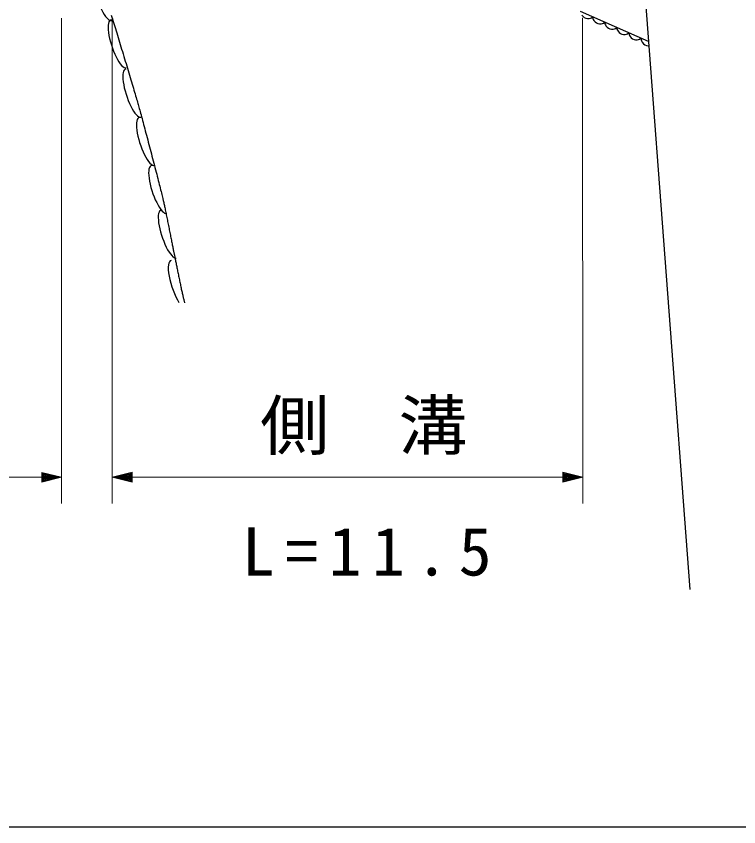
# Model space of a CAD drawing. Units: millimetres, scale not verified. Extents: x 40000 to 680000, y 20000 to 380000.
# Drawn here: x 470976 to 498399, y 205000 to 235758 of the extents above; entities that cross this region are included whole.
import ezdxf
from ezdxf.enums import TextEntityAlignment as Align

# ---------------------------------------------------------------- set-up
doc = ezdxf.new("R2010")
doc.units = ezdxf.units.MM
doc.header["$LTSCALE"] = 1000
for name, color, linetype, lineweight in [('M-BGD', 7, 'Continuous', 25), ('M-BMK-OTRS', 5, 'Continuous', 25), ('M-STR-HTXT', 7, 'Continuous', 13), ('M-TTL-BAND', 7, 'Continuous', 25)]:
    doc.layers.add(name, color=color, linetype=linetype, lineweight=lineweight)
doc.styles.add('ＭＳ ゴシック', font='')
doc.styles.get('ＭＳ ゴシック').set_extended_font_data('MS Gothic')

msp = doc.modelspace()

# ---------------------------------------------------------------- linework, layer by layer
at = {"layer": 'M-BGD'}
for p, q in [((494978, 234795), (492392, 235936)), ((474586, 235792), (474606, 235727)), ((474606, 235727), (474627, 235660)), ((474627, 235660), (474648, 235590)), ((492444, 235793), (492487, 235742)), ((492487, 235742), (492537, 235708)), ((492537, 235708), (492592, 235684)), ((492592, 235684), (492651, 235669)), ((492651, 235669), (492718, 235672)), ((492718, 235672), (492767, 235683)), ((492767, 235683), (492806, 235699)), ((492806, 235699), (492854, 235732)), ((492854, 235732), (492861, 235674)), ((492861, 235674), (492877, 235635)), ((492877, 235635), (492901, 235591)), ((474648, 235590), (474670, 235518)), ((474670, 235518), (474693, 235443)), ((474693, 235443), (474717, 235366)), ((474717, 235366), (474741, 235287)), ((492901, 235591), (492944, 235540)), ((492944, 235540), (492995, 235506)), ((492995, 235506), (493050, 235482)), ((493050, 235482), (493109, 235467)), ((493109, 235467), (493176, 235470)), ((493176, 235470), (493224, 235482)), ((493224, 235482), (493264, 235497)), ((493264, 235497), (493312, 235530)), ((493312, 235530), (493319, 235473)), ((493319, 235473), (493334, 235433)), ((493334, 235433), (493359, 235389)), ((493359, 235389), (493401, 235338)), ((493401, 235338), (493452, 235304)), ((493452, 235304), (493507, 235280)), ((493682, 235280), (493721, 235295)), ((493721, 235295), (493769, 235329)), ((493769, 235329), (493776, 235271)), ((474741, 235287), (474766, 235206)), ((474766, 235206), (474791, 235124)), ((474791, 235124), (474817, 235039)), ((474817, 235039), (474843, 234954)), ((493507, 235280), (493566, 235265)), ((493566, 235265), (493633, 235268)), ((493633, 235268), (493682, 235280)), ((493776, 235271), (493792, 235231)), ((493792, 235231), (493816, 235188)), ((493816, 235188), (493859, 235136)), ((493859, 235136), (493910, 235102)), ((493910, 235102), (493965, 235078)), ((493965, 235078), (494023, 235063)), ((494023, 235063), (494090, 235066)), ((494090, 235066), (494139, 235078)), ((494139, 235078), (494179, 235093)), ((494179, 235093), (494226, 235127)), ((494226, 235127), (494234, 235069)), ((494234, 235069), (494249, 235029)), ((494249, 235029), (494274, 234986)), ((474843, 234954), (474869, 234867)), ((474869, 234867), (474896, 234778)), ((474896, 234778), (474923, 234689)), ((474923, 234689), (474951, 234600)), ((494274, 234986), (494316, 234934)), ((494316, 234934), (494367, 234901)), ((494367, 234901), (494422, 234876)), ((494422, 234876), (494481, 234861)), ((494481, 234861), (494548, 234864)), ((494548, 234864), (494597, 234876)), ((494597, 234876), (494636, 234891)), ((494636, 234891), (494684, 234925)), ((494684, 234925), (494692, 234861)), ((494692, 234861), (494709, 234818)), ((494709, 234818), (494736, 234770)), ((494736, 234770), (494783, 234713)), ((494783, 234713), (494839, 234676)), ((474951, 234600), (474978, 234509)), ((474978, 234509), (475006, 234418)), ((475006, 234418), (475033, 234327)), ((494839, 234676), (494899, 234649)), ((494899, 234649), (494964, 234633)), ((494964, 234633), (494990, 234634)), ((475033, 234327), (475061, 234235)), ((475061, 234235), (475089, 234144)), ((475089, 234144), (475116, 234052)), ((475116, 234052), (475144, 233961)), ((475144, 233961), (475171, 233871)), ((475171, 233871), (475198, 233781)), ((475198, 233781), (475225, 233692)), ((475225, 233692), (475252, 233603)), ((475252, 233603), (475278, 233516)), ((475278, 233516), (475303, 233430)), ((475303, 233430), (475329, 233346)), ((475329, 233346), (475354, 233263)), ((475354, 233263), (475378, 233182)), ((475378, 233182), (475401, 233103)), ((475401, 233103), (475424, 233026)), ((475424, 233026), (475446, 232951)), ((475446, 232951), (475468, 232878)), ((475468, 232878), (475488, 232808)), ((475488, 232808), (475508, 232741)), ((475508, 232741), (475527, 232676)), ((475527, 232676), (475545, 232615)), ((475545, 232615), (475562, 232556)), ((475562, 232556), (475578, 232501)), ((475578, 232501), (475592, 232450)), ((475592, 232450), (475606, 232402)), ((475606, 232402), (475619, 232356)), ((475619, 232356), (475633, 232306)), ((475633, 232306), (475647, 232253)), ((475647, 232253), (475663, 232197)), ((475663, 232197), (475679, 232137)), ((475679, 232137), (475696, 232075)), ((475696, 232075), (475714, 232010)), ((475714, 232010), (475732, 231942)), ((475732, 231942), (475751, 231872)), ((475751, 231872), (475771, 231800)), ((475771, 231800), (475791, 231725)), ((475791, 231725), (475811, 231648)), ((475811, 231648), (475833, 231569)), ((475833, 231569), (475854, 231489)), ((475854, 231489), (475876, 231407)), ((475876, 231407), (475898, 231324)), ((475898, 231324), (475920, 231240)), ((475920, 231240), (475943, 231154)), ((475943, 231154), (475966, 231068)), ((475966, 231068), (475989, 230980)), ((475989, 230980), (476012, 230892)), ((476012, 230892), (476036, 230804)), ((476036, 230804), (476059, 230715)), ((476059, 230715), (476082, 230626)), ((476082, 230626), (476105, 230537)), ((476105, 230537), (476129, 230449)), ((476129, 230449), (476152, 230360)), ((476152, 230360), (476175, 230272)), ((476175, 230272), (476198, 230185)), ((476198, 230185), (476220, 230098)), ((476220, 230098), (476242, 230013)), ((476242, 230013), (476264, 229928)), ((476264, 229928), (476286, 229844)), ((476286, 229844), (476307, 229762)), ((476307, 229762), (476328, 229682)), ((476328, 229682), (476348, 229603)), ((476348, 229603), (476367, 229526)), ((476367, 229526), (476387, 229451)), ((476387, 229451), (476405, 229378)), ((476405, 229378), (476423, 229308)), ((476423, 229308), (476440, 229240)), ((476440, 229240), (476457, 229174)), ((476457, 229174), (476473, 229112)), ((476473, 229112), (476487, 229052)), ((476487, 229052), (476501, 228995)), ((476501, 228995), (476515, 228942)), ((476515, 228942), (476527, 228892)), ((476527, 228892), (476538, 228845)), ((476538, 228845), (476544, 228818)), ((476544, 228818), (476551, 228790)), ((476551, 228790), (476558, 228759)), ((476558, 228759), (476566, 228726)), ((476566, 228726), (476573, 228691)), ((476573, 228691), (476581, 228655)), ((476581, 228655), (476590, 228617)), ((476590, 228617), (476598, 228578)), ((476598, 228578), (476607, 228537)), ((476607, 228537), (476616, 228495)), ((476616, 228495), (476625, 228451)), ((476625, 228451), (476634, 228406)), ((476634, 228406), (476644, 228360)), ((476644, 228360), (476653, 228313)), ((476653, 228313), (476663, 228266)), ((476663, 228266), (476673, 228217)), ((476673, 228217), (476683, 228168)), ((476683, 228168), (476693, 228118)), ((476693, 228118), (476704, 228067)), ((476704, 228067), (476714, 228017)), ((476714, 228017), (476724, 227965)), ((476724, 227965), (476734, 227914)), ((476734, 227914), (476745, 227862)), ((476745, 227862), (476755, 227810)), ((476755, 227810), (476766, 227758)), ((476766, 227758), (476776, 227706)), ((476776, 227706), (476786, 227655)), ((476786, 227655), (476796, 227603)), ((476796, 227603), (476807, 227553)), ((476807, 227553), (476817, 227502)), ((476817, 227502), (476827, 227452)), ((476827, 227452), (476836, 227403)), ((476836, 227403), (476846, 227354)), ((476846, 227354), (476856, 227306)), ((476856, 227306), (476865, 227259)), ((476865, 227259), (476874, 227213)), ((476874, 227213), (476883, 227168)), ((476883, 227168), (476892, 227125)), ((476892, 227125), (476900, 227082)), ((476900, 227082), (476908, 227041)), ((476908, 227041), (476916, 227002)), ((476916, 227002), (476924, 226964)), ((476924, 226964), (476931, 226927)), ((476931, 226927), (476938, 226893)), ((476938, 226893), (476945, 226860)), ((476945, 226860), (476951, 226829)), ((476951, 226829), (476957, 226800)), ((476957, 226800), (476963, 226773)), ((476963, 226773), (476968, 226749)), ((476968, 226749), (476973, 226723)), ((476973, 226723), (476979, 226695)), ((476979, 226695), (476985, 226666)), ((476985, 226666), (476991, 226635)), ((476991, 226635), (476997, 226603)), ((476997, 226603), (477004, 226569)), ((477004, 226569), (477011, 226534)), ((477011, 226534), (477019, 226497)), ((477019, 226497), (477026, 226460)), ((477026, 226460), (477034, 226421)), ((477034, 226421), (477042, 226381)), ((477042, 226381), (477051, 226340)), ((477051, 226340), (477059, 226299)), ((477059, 226299), (477068, 226256)), ((477068, 226256), (477076, 226213)), ((477076, 226213), (477085, 226169)), ((477085, 226169), (477094, 226125)), ((477094, 226125), (477103, 226080)), ((477103, 226080), (477112, 226035)), ((477112, 226035), (477122, 225990)), ((477122, 225990), (477131, 225944)), ((477131, 225944), (477141, 225898)), ((477141, 225898), (477150, 225852)), ((477150, 225852), (477159, 225806)), ((477159, 225806), (477169, 225760)), ((477169, 225760), (477178, 225714)), ((477178, 225714), (477188, 225669)), ((477188, 225669), (477197, 225623)), ((477197, 225623), (477207, 225579)), ((477207, 225579), (477216, 225534)), ((477216, 225534), (477225, 225491)), ((477225, 225491), (477234, 225448)), ((477234, 225448), (477243, 225405)), ((477243, 225405), (477252, 225364)), ((477252, 225364), (477261, 225323)), ((477261, 225323), (477270, 225284)), ((477270, 225284), (477278, 225245)), ((477278, 225245), (477287, 225207)), ((477287, 225207), (477295, 225171)), ((477295, 225171), (477303, 225136)), ((477303, 225136), (477310, 225103)), ((477310, 225103), (477318, 225070)), ((477318, 225070), (477325, 225040)), ((477325, 225040), (477332, 225011)), ((477332, 225011), (477339, 224983)), ((477339, 224983), (477345, 224958)), ((477345, 224958), (477351, 224934)), ((477351, 224934), (477358, 224909)), ((477358, 224909), (477364, 224885))]:
    msp.add_line(p, q, dxfattribs=at)
for centre, end_param in [((474297, 236505), 6.262767), ((474857, 234707), 6.262767), ((475414, 232837), 6.262767), ((475931, 230998), 6.262767), ((476395, 229180), 6.262767), ((476759, 227489), 6.262767), ((477138, 225576), 5.458759)]:
    msp.add_ellipse(centre, major_axis=(298, -906), ratio=0.281594, start_param=3.058435, end_param=end_param, dxfattribs=at)
at = {"layer": 'M-BMK-OTRS'}
msp.add_line((492584, 266541), (496546, 213998), dxfattribs=at)
at = {"layer": 'M-STR-HTXT'}
for p, q in [((472695, 217262), (472690, 235685)), ((474616, 235685), (474622, 217262)), ((492475, 217267), (492469, 235691)), ((472695, 218262), (471945, 218449)), ((471945, 218449), (471945, 218074)), ((471964, 218102), (471964, 218421)), ((471964, 218421), (472616, 218262)), ((471992, 218130), (471992, 218393)), ((471992, 218393), (472541, 218262)), ((475371, 218450), (474622, 218262)), ((474698, 218262), (475353, 218422)), ((474775, 218262), (475325, 218394)), ((475325, 218394), (475325, 218131)), ((475353, 218422), (475353, 218103)), ((475372, 218075), (475371, 218450)), ((492475, 218267), (491724, 218455)), ((491724, 218455), (491725, 218080)), ((491743, 218108), (491743, 218427)), ((491743, 218427), (492396, 218267)), ((491771, 218136), (491771, 218398)), ((491771, 218398), (492321, 218267)), ((323922, 218219), (472695, 218262)), ((471945, 218074), (472695, 218262)), ((472618, 218262), (471964, 218102)), ((472541, 218262), (471992, 218130)), ((472020, 218158), (472020, 218365)), ((472020, 218365), (472466, 218262)), ((472466, 218262), (472020, 218158)), ((472048, 218186), (472048, 218336)), ((472048, 218336), (472390, 218262)), ((472390, 218262), (472048, 218186)), ((472076, 218215), (472076, 218308)), ((472076, 218308), (472315, 218262)), ((472315, 218262), (472076, 218215)), ((472105, 218243), (472105, 218280)), ((472105, 218280), (472238, 218262)), ((472105, 218262), (472238, 218262)), ((472238, 218262), (472105, 218243)), ((474622, 218262), (492475, 218267)), ((474622, 218262), (475372, 218075)), ((475353, 218103), (474700, 218262)), ((475325, 218131), (474775, 218262)), ((474850, 218262), (475297, 218366)), ((475297, 218159), (474850, 218262)), ((474927, 218262), (475268, 218337)), ((475268, 218187), (474927, 218262)), ((475002, 218262), (475240, 218309)), ((475240, 218216), (475002, 218262)), ((475079, 218262), (475212, 218281)), ((475212, 218262), (475079, 218262)), ((475212, 218244), (475079, 218262)), ((475212, 218281), (475212, 218244)), ((475240, 218309), (475240, 218216)), ((475268, 218337), (475268, 218187)), ((475297, 218366), (475297, 218159)), ((491725, 218080), (492475, 218267)), ((492398, 218267), (491743, 218108)), ((492321, 218267), (491771, 218136)), ((491800, 218164), (491800, 218370)), ((491800, 218370), (492246, 218267)), ((492246, 218267), (491800, 218164)), ((491828, 218192), (491828, 218342)), ((491828, 218342), (492169, 218267)), ((492169, 218267), (491828, 218192)), ((491856, 218220), (491856, 218314)), ((491856, 218314), (492094, 218267)), ((492094, 218267), (491856, 218220)), ((491884, 218248), (491884, 218286)), ((491884, 218286), (492017, 218267)), ((491884, 218267), (492017, 218267)), ((492017, 218267), (491884, 218248))]:
    msp.add_line(p, q, dxfattribs=at)
at = {"layer": 'M-TTL-BAND'}
msp.add_line((40000, 205000), (579000, 205000), dxfattribs=at)

# ---------------------------------------------------------------- texts
at = {"layer": 'M-STR-HTXT', "style": 'ＭＳ ゴシック', "width": 1.05}
msp.add_text('側\u3000溝', height=1833, dxfattribs=at).set_placement((480230, 218764), align=Align.BOTTOM_LEFT)
at = {"layer": 'M-STR-HTXT', "insert": (479541, 214505), "char_height": 1833, "attachment_point": 7, "style": 'ＭＳ ゴシック'}
msp.add_mtext('\\T1.32;L=11.5', dxfattribs=at)

doc.saveas('drawing.dxf')
